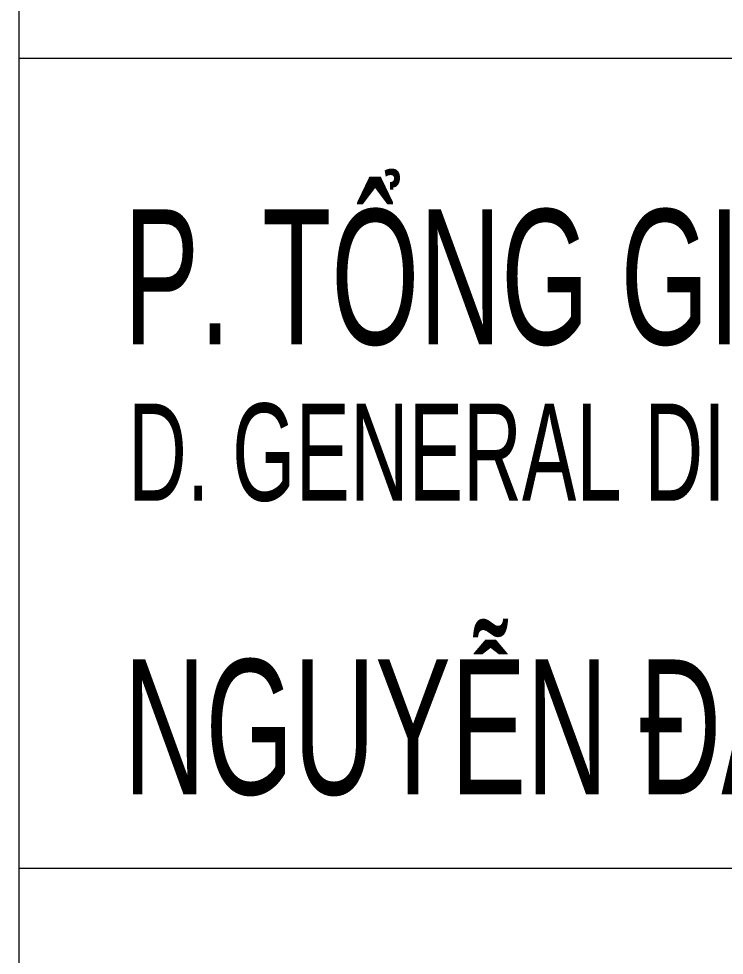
# Model space of a CAD drawing. Header units: millimetres. Extents: x -470 to 125, y -325 to 641.
# Drawn here: x 51.29 to 60.52, y 346.29 to 358.55 of the extents above; entities that cross this region are included whole.
import ezdxf
from ezdxf.enums import TextEntityAlignment as Align

# ---------------------------------------------------------------- set-up
doc = ezdxf.new("R2010")
doc.units = ezdxf.units.MM
doc.header["$MEASUREMENT"] = 0
doc.layers.add('N2-TEXT02', color=2, linetype='Continuous', lineweight=20)
doc.styles.add('Arial', font='arial_1.ttf')

msp = doc.modelspace()

# ---------------------------------------------------------------- linework, layer by layer
at = {"layer": 'N2-TEXT02'}
for p, q in [((51.29, 630.526), (51.29, 230.526)), ((51.29, 358.034), (114.926, 358.034)), ((51.29, 347.428), (114.926, 347.428))]:
    msp.add_line(p, q, dxfattribs=at)

# ---------------------------------------------------------------- texts
at = {"layer": 'N2-TEXT02', "style": 'Arial', "width": 0.6}
for s, p in [('P. TỔNG GIÁM ĐỐC', (52.663, 354.286)), ('NGUYỄN ĐĂNG QUANG', (52.663, 348.394))]:
    msp.add_text(s, height=1.76768, dxfattribs=at).set_placement(p)
msp.add_text('D. GENERAL DIRECTOR', height=1.27273, dxfattribs=at).set_placement((52.719, 352.876), align=Align.MIDDLE_LEFT)

doc.saveas('drawing.dxf')
